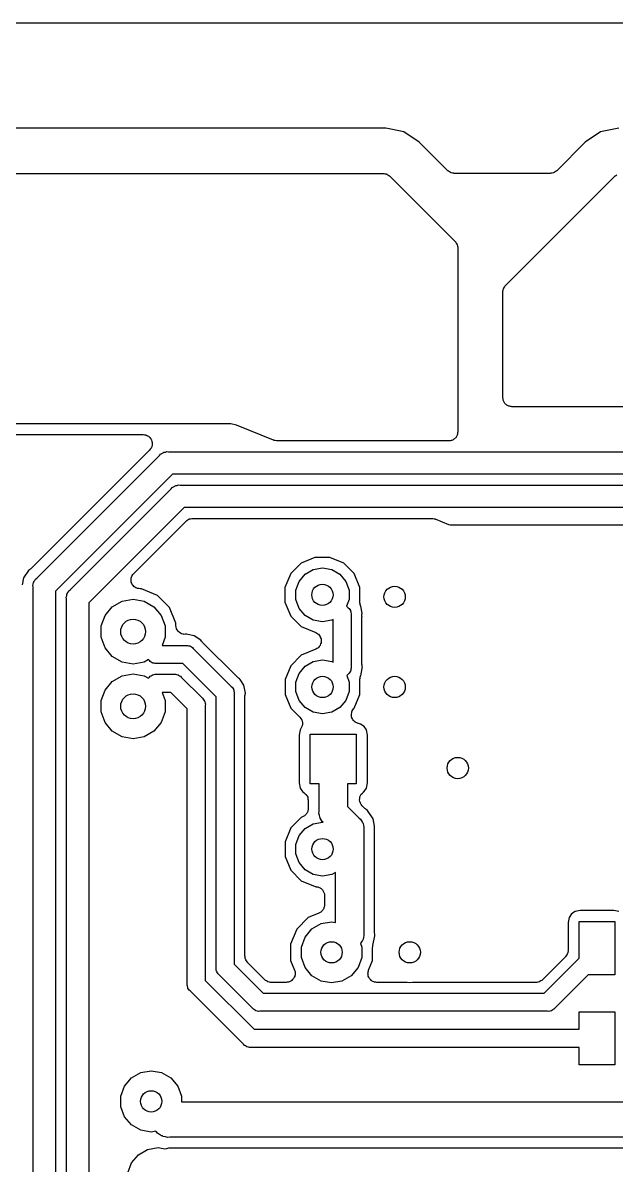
# Model space of a CAD drawing. Extents: x 50 to 248, y -151 to -36.
# Drawn here: x 109.42 to 126.13, y -67.84 to -35.63 of the extents above; entities that cross this region are included whole.
import ezdxf

# ---------------------------------------------------------------- set-up
doc = ezdxf.new("R2010")
doc.units = 0
doc.header["$MEASUREMENT"] = 0
doc.layers.add('BLACK', color=7, linetype='CONTINUOUS')

msp = doc.modelspace()

# ---------------------------------------------------------------- linework, layer by layer
at = {"layer": 'BLACK', "linetype": 'CONTINUOUS'}
for p, q in [((51.637, -35.635), (247.575, -35.635)), ((119.641, -38.608), (52.063, -38.608)), ((120.15, -38.7093), (119.641, -38.608)), ((126.199, -38.608), (125.69, -38.7093)), ((120.582, -38.9977), (120.15, -38.7093)), ((125.69, -38.7093), (125.258, -38.9977)), ((121.388, -39.8036), (120.582, -38.9977)), ((125.258, -38.9977), (124.452, -39.8036)), ((52.1432, -39.878), (119.561, -39.878)), ((119.561, -39.878), (119.572, -39.8799)), ((119.572, -39.8799), (119.583, -39.879)), ((119.583, -39.879), (119.615, -39.8876)), ((119.615, -39.8876), (119.648, -39.8933)), ((119.648, -39.8933), (119.657, -39.8989)), ((119.657, -39.8989), (119.668, -39.9018)), ((119.668, -39.9018), (119.695, -39.9208)), ((119.695, -39.9208), (119.724, -39.9374)), ((121.397, -39.81), (121.388, -39.8036)), ((121.404, -39.8186), (121.397, -39.81)), ((121.433, -39.8352), (121.404, -39.8186)), ((121.46, -39.8542), (121.433, -39.8352)), ((121.471, -39.8571), (121.46, -39.8542)), ((121.48, -39.8627), (121.471, -39.8571)), ((121.513, -39.8684), (121.48, -39.8627)), ((121.545, -39.877), (121.513, -39.8684)), ((121.556, -39.8761), (121.545, -39.877)), ((121.567, -39.878), (121.556, -39.8761)), ((124.273, -39.878), (121.567, -39.878)), ((124.284, -39.8761), (124.273, -39.878)), ((124.295, -39.877), (124.284, -39.8761)), ((124.327, -39.8684), (124.295, -39.877)), ((124.36, -39.8627), (124.327, -39.8684)), ((124.369, -39.8571), (124.36, -39.8627)), ((124.38, -39.8542), (124.369, -39.8571)), ((124.407, -39.8352), (124.38, -39.8542)), ((124.436, -39.8186), (124.407, -39.8352)), ((124.443, -39.81), (124.436, -39.8186)), ((124.452, -39.8036), (124.443, -39.81)), ((126.116, -39.9374), (126.145, -39.9208)), ((119.724, -39.9374), (119.731, -39.946)), ((119.731, -39.946), (119.74, -39.9524)), ((119.74, -39.9524), (121.592, -41.8036)), ((123.01, -43.0416), (126.1, -39.9524)), ((126.1, -39.9524), (126.109, -39.946)), ((126.109, -39.946), (126.116, -39.9374)), ((121.592, -41.8036), (121.598, -41.8128)), ((121.598, -41.8128), (121.607, -41.8199)), ((121.607, -41.8199), (121.623, -41.8487)), ((121.623, -41.8487), (121.642, -41.8759)), ((121.642, -41.8759), (121.645, -41.8867)), ((121.645, -41.8867), (121.651, -41.8963)), ((121.651, -41.8963), (121.656, -41.929)), ((121.656, -41.929), (121.665, -41.9611)), ((121.665, -41.9611), (121.664, -41.9722)), ((121.664, -41.9722), (121.666, -41.9832)), ((121.666, -41.9832), (121.666, -47.1678)), ((122.946, -43.167), (122.951, -43.1343)), ((122.951, -43.1343), (122.957, -43.1247)), ((122.957, -43.1247), (122.96, -43.1139)), ((122.96, -43.1139), (122.979, -43.0867)), ((122.979, -43.0867), (122.995, -43.0579)), ((122.995, -43.0579), (123.004, -43.0508)), ((123.004, -43.0508), (123.01, -43.0416)), ((122.936, -43.2212), (122.938, -43.2102)), ((122.936, -46.2026), (122.936, -43.2212)), ((122.937, -43.1991), (122.946, -43.167)), ((122.938, -43.2102), (122.937, -43.1991)), ((122.94, -46.2245), (122.936, -46.2026)), ((122.94, -46.2467), (122.94, -46.2245)), ((122.947, -46.2676), (122.94, -46.2467)), ((122.951, -46.2895), (122.947, -46.2676)), ((122.962, -46.3087), (122.951, -46.2895)), ((122.97, -46.3296), (122.962, -46.3087)), ((122.984, -46.3466), (122.97, -46.3296)), ((122.995, -46.3659), (122.984, -46.3466)), ((123.012, -46.3802), (122.995, -46.3659)), ((123.027, -46.3972), (123.012, -46.3802)), ((123.046, -46.4083), (123.027, -46.3972)), ((123.063, -46.4226), (123.046, -46.4083)), ((123.084, -46.4302), (123.063, -46.4226)), ((123.103, -46.4413), (123.084, -46.4302)), ((123.125, -46.4451), (123.103, -46.4413)), ((123.146, -46.4527), (123.125, -46.4451)), ((123.168, -46.4527), (123.146, -46.4527)), ((123.19, -46.4566), (123.168, -46.4527)), ((175.781, -46.4566), (123.19, -46.4566)), ((115.273, -46.9392), (97.1325, -46.9392)), ((115.438, -46.972), (115.273, -46.9392)), ((116.477, -47.4025), (115.438, -46.972)), ((96.926, -47.244), (112.807, -47.244)), ((112.807, -47.244), (112.839, -47.2498)), ((112.839, -47.2498), (112.872, -47.2527)), ((112.872, -47.2527), (112.883, -47.2574)), ((112.883, -47.2574), (112.894, -47.2593)), ((112.894, -47.2593), (112.922, -47.2759)), ((112.922, -47.2759), (112.952, -47.2899)), ((112.952, -47.2899), (112.96, -47.2978)), ((112.96, -47.2978), (112.97, -47.3034)), ((112.97, -47.3034), (112.991, -47.3288)), ((112.991, -47.3288), (113.015, -47.3523)), ((121.607, -47.3311), (121.59, -47.3454)), ((121.618, -47.3118), (121.607, -47.3311)), ((121.632, -47.2948), (121.618, -47.3118)), ((121.64, -47.2739), (121.632, -47.2948)), ((121.651, -47.2547), (121.64, -47.2739)), ((121.655, -47.2328), (121.651, -47.2547)), ((121.662, -47.2119), (121.655, -47.2328)), ((121.666, -47.1678), (121.662, -47.1897)), ((121.662, -47.1897), (121.662, -47.2119)), ((113.005, -47.6504), (112.986, -47.6776)), ((113.027, -47.625), (113.005, -47.6504)), ((113.015, -47.3523), (113.02, -47.3624)), ((113.02, -47.3624), (113.027, -47.371)), ((113.027, -47.371), (113.038, -47.4022)), ((113.031, -47.6145), (113.027, -47.625)), ((113.037, -47.6053), (113.031, -47.6145)), ((113.046, -47.5733), (113.037, -47.6053)), ((113.038, -47.4022), (113.052, -47.4323)), ((113.057, -47.5421), (113.046, -47.5733)), ((113.052, -47.4323), (113.053, -47.4434)), ((113.053, -47.4434), (113.057, -47.4539)), ((113.057, -47.4539), (113.057, -47.4871)), ((113.057, -47.4871), (113.06, -47.5201)), ((113.06, -47.5201), (113.057, -47.5309)), ((113.057, -47.5309), (113.057, -47.5421)), ((116.482, -47.4037), (116.477, -47.4025)), ((116.487, -47.4065), (116.482, -47.4037)), ((116.525, -47.4132), (116.487, -47.4065)), ((116.563, -47.4216), (116.525, -47.4132)), ((116.569, -47.4208), (116.563, -47.4216)), ((116.574, -47.4218), (116.569, -47.4208)), ((121.412, -47.4218), (116.574, -47.4218)), ((121.434, -47.4179), (121.412, -47.4218)), ((121.456, -47.4179), (121.434, -47.4179)), ((121.477, -47.4103), (121.456, -47.4179)), ((121.499, -47.4065), (121.477, -47.4103)), ((121.518, -47.3954), (121.499, -47.4065)), ((121.539, -47.3878), (121.518, -47.3954)), ((121.556, -47.3735), (121.539, -47.3878)), ((121.575, -47.3624), (121.556, -47.3735)), ((121.59, -47.3454), (121.575, -47.3624)), ((112.986, -47.6776), (109.641, -51.0228)), ((109.805, -51.2896), (113.266, -47.8294)), ((113.266, -47.8294), (113.293, -47.7971)), ((113.293, -47.7971), (113.329, -47.7761)), ((113.329, -47.7761), (113.364, -47.7519)), ((113.364, -47.7519), (113.377, -47.7482)), ((113.377, -47.7482), (113.39, -47.7411)), ((113.39, -47.7411), (113.431, -47.7338)), ((113.431, -47.7338), (113.472, -47.7229)), ((113.472, -47.7229), (113.514, -47.7266)), ((113.514, -47.7266), (175.949, -47.7266)), ((113.631, -48.3616), (110.338, -51.6554)), ((175.831, -48.3616), (113.631, -48.3616)), ((110.745, -51.6198), (113.596, -48.7692)), ((113.596, -48.7692), (113.623, -48.7369)), ((113.623, -48.7369), (113.659, -48.7159)), ((113.659, -48.7159), (113.694, -48.6917)), ((113.694, -48.6917), (113.708, -48.688)), ((113.708, -48.688), (113.72, -48.6809)), ((113.72, -48.6809), (113.761, -48.6736)), ((113.761, -48.6736), (113.802, -48.6627)), ((113.802, -48.6627), (113.844, -48.6664)), ((113.844, -48.6664), (175.56, -48.6664)), ((113.962, -49.3014), (111.277, -51.9856)), ((175.442, -49.3014), (113.962, -49.3014)), ((112.537, -51.1572), (114.013, -49.6806)), ((114.013, -49.6806), (114.023, -49.6742)), ((114.023, -49.6742), (114.03, -49.6656)), ((114.03, -49.6656), (114.059, -49.649)), ((114.059, -49.649), (114.086, -49.63)), ((114.086, -49.63), (114.097, -49.6271)), ((114.097, -49.6271), (114.106, -49.6215)), ((114.106, -49.6215), (114.139, -49.6158)), ((114.139, -49.6158), (114.171, -49.6072)), ((114.171, -49.6072), (114.182, -49.6081)), ((114.182, -49.6081), (114.193, -49.6062)), ((114.193, -49.6062), (120.95, -49.6062)), ((120.95, -49.6062), (120.956, -49.6072)), ((120.956, -49.6072), (120.961, -49.6064)), ((120.961, -49.6064), (120.999, -49.6148)), ((120.999, -49.6148), (121.037, -49.6215)), ((121.037, -49.6215), (121.042, -49.6243)), ((121.042, -49.6243), (121.047, -49.6255)), ((121.047, -49.6255), (121.407, -49.7744)), ((121.407, -49.7744), (121.455, -49.784)), ((121.455, -49.784), (140.389, -49.784)), ((117.257, -50.8655), (116.96, -51.1623)), ((117.644, -50.7049), (117.257, -50.8655)), ((118.064, -50.7049), (117.644, -50.7049)), ((118.452, -50.8655), (118.064, -50.7049)), ((118.748, -51.1623), (118.452, -50.8655)), ((109.571, -51.0752), (109.434, -51.2811)), ((109.603, -51.0544), (109.571, -51.0752)), ((109.621, -51.0372), (109.603, -51.0544)), ((109.641, -51.0228), (109.621, -51.0372)), ((112.497, -51.2098), (112.518, -51.1844)), ((112.518, -51.1844), (112.537, -51.1572)), ((116.96, -51.1623), (116.799, -51.5499)), ((117.194, -51.379), (117.365, -51.1764)), ((117.365, -51.1764), (117.594, -51.0441)), ((117.594, -51.0441), (117.854, -50.9982)), ((117.854, -50.9982), (118.115, -51.0441)), ((118.115, -51.0441), (118.344, -51.1764)), ((118.344, -51.1764), (118.514, -51.379)), ((118.909, -51.5499), (118.748, -51.1623)), ((109.434, -51.2811), (109.396, -51.4737)), ((109.699, -51.4958), (109.71, -51.4551)), ((109.703, -51.5377), (109.699, -51.4958)), ((109.71, -51.4551), (109.717, -51.4136)), ((109.717, -51.4136), (109.724, -51.4013)), ((109.724, -51.4013), (109.728, -51.3877)), ((109.728, -51.3877), (109.752, -51.3531)), ((109.752, -51.3531), (109.773, -51.3167)), ((109.773, -51.3167), (109.805, -51.2896)), ((112.463, -51.3147), (112.466, -51.3039)), ((112.466, -51.3477), (112.463, -51.3147)), ((112.466, -51.2927), (112.478, -51.2615)), ((112.466, -51.3039), (112.466, -51.2927)), ((112.466, -51.3809), (112.466, -51.3477)), ((112.47, -51.3914), (112.466, -51.3809)), ((112.471, -51.4025), (112.47, -51.3914)), ((112.485, -51.4326), (112.471, -51.4025)), ((112.478, -51.2615), (112.486, -51.2295)), ((112.497, -51.4638), (112.485, -51.4326)), ((112.486, -51.2295), (112.493, -51.2203)), ((112.493, -51.2203), (112.497, -51.2098)), ((112.504, -51.4724), (112.497, -51.4638)), ((112.508, -51.4825), (112.504, -51.4724)), ((112.532, -51.506), (112.508, -51.4825)), ((112.553, -51.5314), (112.532, -51.506)), ((117.104, -51.6275), (117.194, -51.379)), ((118.514, -51.379), (118.604, -51.6275)), ((109.703, -104.83), (109.703, -51.5377)), ((110.338, -51.6554), (110.338, -104.948)), ((110.639, -51.826), (110.65, -51.7853)), ((110.642, -51.8679), (110.639, -51.826)), ((110.65, -51.7853), (110.657, -51.7438)), ((110.657, -51.7438), (110.664, -51.7315)), ((110.664, -51.7315), (110.668, -51.7178)), ((110.668, -51.7178), (110.692, -51.6833)), ((110.692, -51.6833), (110.713, -51.6469)), ((110.713, -51.6469), (110.745, -51.6198)), ((112.563, -51.537), (112.553, -51.5314)), ((112.571, -51.5449), (112.563, -51.537)), ((112.601, -51.5589), (112.571, -51.5449)), ((112.63, -51.5755), (112.601, -51.5589)), ((112.641, -51.5774), (112.63, -51.5755)), ((112.651, -51.5821), (112.641, -51.5774)), ((112.684, -51.585), (112.651, -51.5821)), ((112.716, -51.5908), (112.684, -51.585)), ((112.762, -51.5908), (112.716, -51.5908)), ((113.204, -51.7742), (112.762, -51.5908)), ((113.543, -52.1131), (113.204, -51.7742)), ((116.799, -51.5499), (116.799, -51.9696)), ((117.104, -51.892), (117.104, -51.6275)), ((118.604, -51.6275), (118.604, -51.892)), ((118.909, -51.9805), (118.909, -51.5499)), ((110.642, -105.219), (110.642, -51.8679)), ((111.277, -51.9856), (111.277, -105.337)), ((111.731, -52.3387), (111.935, -52.0955)), ((111.935, -52.0955), (112.209, -51.9368)), ((112.209, -51.9368), (112.522, -51.8817)), ((112.522, -51.8817), (112.835, -51.9368)), ((112.835, -51.9368), (113.109, -52.0955)), ((113.109, -52.0955), (113.313, -52.3387)), ((113.727, -52.556), (113.543, -52.1131)), ((116.799, -51.9696), (116.96, -52.3572)), ((117.194, -52.1405), (117.104, -51.892)), ((117.365, -52.3431), (117.194, -52.1405)), ((118.604, -51.892), (118.535, -52.0815)), ((118.535, -52.0815), (118.58, -52.126)), ((118.58, -52.126), (118.605, -52.1477)), ((118.605, -52.1477), (118.622, -52.1768)), ((118.914, -52.0105), (118.909, -51.9805)), ((118.916, -52.0409), (118.914, -52.0105)), ((118.922, -52.0537), (118.916, -52.0409)), ((118.924, -52.0674), (118.922, -52.0537)), ((118.931, -52.079), (118.924, -52.0674)), ((118.971, -52.2791), (118.931, -52.079)), ((111.622, -52.6369), (111.731, -52.3387)), ((113.313, -52.3387), (113.422, -52.6369)), ((116.96, -52.3572), (117.257, -52.654)), ((117.594, -52.4754), (117.365, -52.3431)), ((117.854, -52.5213), (117.594, -52.4754)), ((118.115, -52.4754), (117.854, -52.5213)), ((118.154, -52.4527), (118.115, -52.4754)), ((118.154, -53.6619), (118.154, -52.4527)), ((118.622, -52.1768), (118.641, -52.2045)), ((118.641, -52.2045), (118.644, -52.2154)), ((118.644, -52.2154), (118.65, -52.2252)), ((118.65, -52.2252), (118.656, -52.2584)), ((118.656, -52.2584), (118.665, -52.291)), ((118.665, -52.291), (118.662, -52.3245)), ((118.662, -52.3245), (118.662, -52.3734)), ((118.662, -52.3734), (118.664, -52.3808)), ((118.664, -52.3808), (118.662, -52.4035)), ((118.662, -52.4035), (118.662, -53.7142)), ((118.964, -52.3053), (118.971, -52.2791)), ((118.967, -52.3389), (118.964, -52.3053)), ((118.966, -52.4072), (118.967, -52.4013)), ((118.967, -52.4162), (118.966, -52.4072)), ((118.967, -52.3582), (118.967, -52.3389)), ((118.969, -52.373), (118.967, -52.3582)), ((118.967, -52.3801), (118.969, -52.373)), ((118.967, -52.4013), (118.967, -52.3801)), ((118.967, -52.4679), (118.967, -52.4162)), ((118.967, -53.5986), (118.967, -52.4679)), ((118.967, -52.4679), (118.967, -52.4679)), ((111.622, -52.9543), (111.622, -52.6369)), ((113.422, -52.6369), (113.422, -52.9543)), ((113.727, -52.6221), (113.727, -52.556)), ((113.727, -52.6248), (113.727, -52.6221)), ((113.727, -52.6276), (113.727, -52.6248)), ((113.735, -52.6682), (113.727, -52.6276)), ((113.742, -52.709), (113.735, -52.6682)), ((113.744, -52.7114), (113.742, -52.709)), ((113.744, -52.7141), (113.744, -52.7114)), ((113.766, -52.7495), (113.744, -52.7141)), ((113.786, -52.7853), (113.766, -52.7495)), ((113.788, -52.7871), (113.786, -52.7853)), ((113.79, -52.7896), (113.788, -52.7871)), ((113.822, -52.8155), (113.79, -52.7896)), ((117.257, -52.654), (117.666, -52.8236)), ((111.731, -53.2525), (111.622, -52.9543)), ((113.422, -52.9543), (113.337, -53.1876)), ((113.854, -52.842), (113.822, -52.8155)), ((113.856, -52.843), (113.854, -52.842)), ((113.859, -52.8448), (113.856, -52.843)), ((113.898, -52.8581), (113.859, -52.8448)), ((113.937, -52.8722), (113.898, -52.8581)), ((113.939, -52.8722), (113.937, -52.8722)), ((113.942, -52.8731), (113.939, -52.8722)), ((113.984, -52.8722), (113.942, -52.8731)), ((114.025, -52.8722), (113.984, -52.8722)), ((114.026, -52.8717), (114.025, -52.8722)), ((114.058, -52.8779), (114.026, -52.8717)), ((114.245, -52.9152), (114.058, -52.8779)), ((114.43, -53.0387), (114.245, -52.9152)), ((114.447, -53.0646), (114.43, -53.0387)), ((114.464, -53.0826), (114.447, -53.0646)), ((114.479, -53.1031), (114.464, -53.0826)), ((115.451, -54.0756), (114.479, -53.1031)), ((117.666, -52.8236), (117.694, -52.8414)), ((117.694, -52.8414), (117.724, -52.8568)), ((117.724, -52.8568), (117.731, -52.865)), ((117.731, -52.865), (117.741, -52.871)), ((117.741, -52.871), (117.761, -52.8973)), ((117.761, -52.8973), (117.783, -52.9218)), ((117.783, -52.9218), (117.787, -52.9321)), ((117.787, -52.9321), (117.794, -52.941)), ((117.794, -52.941), (117.804, -52.9726)), ((117.804, -52.9726), (117.817, -53.0033)), ((117.817, -53.1133), (117.804, -53.1439)), ((117.817, -53.0033), (117.817, -53.0145)), ((117.817, -53.0145), (117.821, -53.0251)), ((117.821, -53.0914), (117.817, -53.1021)), ((117.817, -53.1021), (117.817, -53.1133)), ((117.821, -53.0251), (117.819, -53.0583)), ((117.819, -53.0583), (117.821, -53.0914)), ((111.935, -53.4957), (111.731, -53.2525)), ((113.337, -53.1876), (113.403, -53.1876)), ((113.403, -53.1876), (113.414, -53.1847)), ((113.414, -53.1847), (113.447, -53.1876)), ((113.447, -53.1876), (114.016, -53.1876)), ((114.016, -53.1876), (114.05, -53.1847)), ((114.05, -53.1847), (114.082, -53.1934)), ((114.082, -53.1934), (114.115, -53.1992)), ((114.115, -53.1992), (114.125, -53.2049)), ((114.125, -53.2049), (114.136, -53.2078)), ((114.136, -53.2078), (114.164, -53.2272)), ((114.164, -53.2272), (114.193, -53.244)), ((114.193, -53.244), (114.215, -53.2698)), ((114.215, -53.2698), (115.285, -54.3399)), ((117.666, -53.2929), (117.259, -53.4618)), ((117.694, -53.2751), (117.666, -53.2929)), ((117.724, -53.2598), (117.694, -53.2751)), ((117.731, -53.2516), (117.724, -53.2598)), ((117.741, -53.2455), (117.731, -53.2516)), ((117.761, -53.2192), (117.741, -53.2455)), ((117.783, -53.1948), (117.761, -53.2192)), ((117.787, -53.1844), (117.783, -53.1948)), ((117.794, -53.1756), (117.787, -53.1844)), ((117.804, -53.1439), (117.794, -53.1756)), ((112.209, -53.6544), (111.935, -53.4957)), ((112.522, -53.7095), (112.209, -53.6544)), ((112.835, -53.6544), (112.522, -53.7095)), ((112.953, -53.5859), (112.835, -53.6544)), ((112.981, -53.6134), (112.953, -53.5859)), ((113.002, -53.6392), (112.981, -53.6134)), ((113.031, -53.656), (113.002, -53.6392)), ((113.059, -53.6754), (113.031, -53.656)), ((113.07, -53.6783), (113.059, -53.6754)), ((113.08, -53.684), (113.07, -53.6783)), ((113.113, -53.6898), (113.08, -53.684)), ((113.146, -53.6985), (113.113, -53.6898)), ((113.179, -53.6956), (113.146, -53.6985)), ((113.425, -53.6956), (113.179, -53.6956)), ((113.459, -53.6985), (113.425, -53.6956)), ((113.47, -53.6956), (113.459, -53.6985)), ((113.922, -53.6956), (113.47, -53.6956)), ((114.859, -54.6325), (113.922, -53.6956)), ((116.962, -53.7585), (116.801, -54.1462)), ((117.259, -53.4618), (116.962, -53.7585)), ((117.196, -53.9752), (117.366, -53.7726)), ((117.366, -53.7726), (117.596, -53.6404)), ((117.596, -53.6404), (117.856, -53.5944)), ((117.856, -53.5944), (118.116, -53.6404)), ((118.116, -53.6404), (118.154, -53.6619)), ((118.662, -53.7142), (118.664, -53.7369)), ((118.664, -53.7369), (118.662, -53.7443)), ((118.662, -53.7443), (118.662, -53.7932)), ((118.964, -53.711), (118.967, -53.6775)), ((118.972, -53.7436), (118.964, -53.711)), ((118.965, -53.6212), (118.967, -53.5986)), ((118.967, -53.6285), (118.965, -53.6212)), ((118.967, -53.6498), (118.967, -53.6285)), ((118.967, -53.6775), (118.967, -53.6498)), ((118.967, -53.6498), (118.967, -53.6498)), ((118.977, -53.77), (118.972, -53.7436)), ((118.976, -53.7976), (118.977, -53.77)), ((111.935, -54.2003), (112.209, -54.0416)), ((112.209, -54.0416), (112.522, -53.9865)), ((112.522, -53.9865), (112.835, -54.0416)), ((112.835, -54.0416), (112.953, -54.1101)), ((112.953, -54.1101), (112.981, -54.0826)), ((112.981, -54.0826), (113.002, -54.0568)), ((113.002, -54.0568), (113.031, -54.04)), ((113.031, -54.04), (113.059, -54.0206)), ((113.059, -54.0206), (113.07, -54.0177)), ((113.07, -54.0177), (113.08, -54.012)), ((113.08, -54.012), (113.113, -54.0062)), ((113.113, -54.0062), (113.146, -53.9975)), ((113.146, -53.9975), (113.179, -54.0004)), ((113.179, -54.0004), (113.679, -54.0004)), ((113.679, -54.0004), (113.713, -53.9975)), ((113.713, -53.9975), (113.745, -54.0062)), ((113.745, -54.0062), (113.779, -54.012)), ((113.779, -54.012), (113.788, -54.0177)), ((113.788, -54.0177), (113.799, -54.0206)), ((113.799, -54.0206), (113.827, -54.04)), ((113.827, -54.04), (113.856, -54.0568)), ((113.856, -54.0568), (113.878, -54.0826)), ((113.878, -54.0826), (114.472, -54.6766)), ((115.472, -54.0899), (115.451, -54.0756)), ((115.49, -54.1072), (115.472, -54.0899)), ((117.106, -54.2238), (117.196, -53.9752)), ((118.58, -53.9917), (118.537, -54.0342)), ((118.537, -54.0342), (118.606, -54.2238)), ((118.605, -53.97), (118.58, -53.9917)), ((118.622, -53.9409), (118.605, -53.97)), ((118.641, -53.9133), (118.622, -53.9409)), ((118.644, -53.9023), (118.641, -53.9133)), ((118.65, -53.8925), (118.644, -53.9023)), ((118.656, -53.8593), (118.65, -53.8925)), ((118.665, -53.8267), (118.656, -53.8593)), ((118.662, -53.7932), (118.665, -53.8267)), ((118.916, -54.1042), (118.918, -54.0739)), ((118.918, -54.0739), (118.924, -54.0611)), ((118.924, -54.0611), (118.926, -54.0474)), ((118.926, -54.0474), (118.931, -54.0394)), ((118.931, -54.0394), (118.971, -53.8348)), ((118.971, -53.8348), (118.978, -53.8021)), ((118.971, -53.8348), (118.971, -53.8348)), ((118.978, -53.8021), (118.976, -53.7976)), ((111.731, -54.4435), (111.935, -54.2003)), ((115.285, -54.3399), (115.31, -54.3615)), ((115.31, -54.3615), (115.327, -54.3907)), ((115.327, -54.3907), (115.347, -54.4183)), ((115.347, -54.4183), (115.349, -54.4293)), ((115.516, -54.1245), (115.49, -54.1072)), ((115.533, -54.1503), (115.516, -54.1245)), ((115.639, -54.3093), (115.533, -54.1503)), ((115.533, -54.1503), (115.533, -54.1503)), ((115.683, -54.5273), (115.639, -54.3093)), ((116.801, -54.1462), (116.801, -54.5658)), ((117.106, -54.4882), (117.106, -54.2238)), ((118.606, -54.2238), (118.606, -54.4882)), ((118.911, -54.1342), (118.916, -54.1042)), ((118.911, -54.5658), (118.911, -54.1342)), ((111.622, -54.7417), (111.731, -54.4435)), ((111.622, -55.0591), (111.622, -54.7417)), ((113.585, -54.5084), (113.337, -54.5084)), ((113.337, -54.5084), (113.422, -54.7417)), ((113.422, -54.7417), (113.422, -55.0591)), ((114.046, -54.9692), (113.585, -54.5084)), ((114.472, -54.6766), (114.498, -54.6982)), ((114.498, -54.6982), (114.514, -54.7274)), ((114.514, -54.7274), (114.534, -54.755)), ((114.859, -62.2697), (114.859, -54.6325)), ((115.349, -54.4293), (115.355, -54.4391)), ((115.355, -54.4391), (115.361, -54.4723)), ((115.361, -54.4723), (115.37, -54.5049)), ((115.37, -54.5049), (115.367, -54.5384)), ((115.367, -54.5384), (115.367, -62.1756)), ((115.672, -54.6074), (115.676, -54.5828)), ((115.672, -61.9441), (115.672, -54.6074)), ((115.676, -54.5578), (115.683, -54.5273)), ((115.676, -54.5828), (115.676, -54.5578)), ((116.801, -54.5658), (116.962, -54.9535)), ((117.196, -54.7368), (117.106, -54.4882)), ((117.366, -54.9394), (117.196, -54.7368)), ((118.516, -54.7368), (118.346, -54.9394)), ((118.606, -54.4882), (118.516, -54.7368)), ((118.75, -54.9535), (118.911, -54.5658)), ((111.731, -55.3573), (111.622, -55.0591)), ((113.422, -55.0591), (113.313, -55.3573)), ((114.046, -62.7269), (114.046, -54.9692)), ((114.534, -54.755), (114.537, -54.766)), ((114.537, -54.766), (114.542, -54.7758)), ((114.542, -54.7758), (114.548, -54.809)), ((114.548, -54.809), (114.557, -54.8415)), ((114.557, -54.8415), (114.554, -54.8751)), ((114.554, -54.8751), (114.554, -62.6328)), ((116.962, -54.9535), (117.218, -55.2098)), ((117.596, -55.0716), (117.366, -54.9394)), ((118.346, -54.9394), (118.116, -55.0716)), ((118.678, -55.0844), (118.685, -55.0492)), ((118.685, -55.0492), (118.689, -55.042)), ((118.689, -55.042), (118.691, -55.0339)), ((118.691, -55.0339), (118.712, -55.0045)), ((118.712, -55.0045), (118.731, -54.9738)), ((118.731, -54.9738), (118.737, -54.9685)), ((118.737, -54.9685), (118.742, -54.9617)), ((118.742, -54.9617), (118.75, -54.9535)), ((111.935, -55.6005), (111.731, -55.3573)), ((113.313, -55.3573), (113.109, -55.6005)), ((117.218, -55.2098), (117.242, -55.2437)), ((117.242, -55.2437), (117.266, -55.277)), ((117.266, -55.277), (117.267, -55.2797)), ((117.267, -55.2797), (117.269, -55.282)), ((117.269, -55.282), (117.279, -55.3221)), ((117.279, -55.3221), (117.291, -55.3617)), ((117.291, -55.3673), (117.288, -55.4085)), ((117.291, -55.3617), (117.291, -55.3645)), ((117.291, -55.3645), (117.291, -55.3673)), ((117.856, -55.1176), (117.596, -55.0716)), ((118.116, -55.0716), (117.856, -55.1176)), ((118.668, -55.1357), (118.669, -55.1275)), ((118.673, -55.1712), (118.668, -55.1357)), ((118.669, -55.1191), (118.678, -55.0844)), ((118.669, -55.1275), (118.669, -55.1191)), ((118.676, -55.207), (118.673, -55.1712)), ((118.68, -55.2146), (118.676, -55.207)), ((118.681, -55.2229), (118.68, -55.2146)), ((118.698, -55.2544), (118.681, -55.2229)), ((118.714, -55.2869), (118.698, -55.2544)), ((118.72, -55.2929), (118.714, -55.2869)), ((118.724, -55.3002), (118.72, -55.2929)), ((118.751, -55.3239), (118.724, -55.3002)), ((118.776, -55.3493), (118.751, -55.3239)), ((118.784, -55.3529), (118.776, -55.3493)), ((118.79, -55.3584), (118.784, -55.3529)), ((118.823, -55.3714), (118.79, -55.3584)), ((118.856, -55.3866), (118.823, -55.3714)), ((118.864, -55.3873), (118.856, -55.3866)), ((118.872, -55.3904), (118.864, -55.3873)), ((112.209, -55.7592), (111.935, -55.6005)), ((113.109, -55.6005), (112.835, -55.7592)), ((117.224, -55.5691), (117.195, -55.713)), ((117.25, -55.5305), (117.224, -55.5691)), ((117.266, -55.4926), (117.25, -55.5305)), ((117.284, -55.4551), (117.266, -55.4926)), ((117.285, -55.4498), (117.284, -55.4523)), ((117.284, -55.4523), (117.284, -55.4551)), ((117.288, -55.4085), (117.285, -55.4498)), ((117.511, -57.088), (117.511, -55.688)), ((117.511, -55.688), (118.806, -55.688)), ((118.806, -55.688), (118.806, -57.088)), ((118.925, -55.4009), (118.872, -55.3904)), ((119.026, -55.4683), (118.925, -55.4009)), ((119.093, -55.5691), (119.026, -55.4683)), ((119.122, -55.713), (119.093, -55.5691)), ((112.522, -55.8143), (112.209, -55.7592)), ((112.835, -55.7592), (112.522, -55.8143)), ((117.195, -55.713), (117.195, -57.063)), ((119.122, -57.063), (119.122, -55.713)), ((117.195, -57.063), (117.224, -57.2069)), ((117.224, -57.2069), (117.291, -57.3077)), ((117.291, -57.3077), (117.341, -57.3409)), ((117.758, -57.088), (117.511, -57.088)), ((117.759, -57.8705), (117.758, -57.088)), ((118.806, -57.088), (118.558, -57.088)), ((118.558, -57.088), (118.558, -57.7223)), ((118.979, -57.3487), (119.008, -57.3195)), ((119.008, -57.3195), (119.011, -57.3183)), ((119.011, -57.3183), (119.013, -57.3163)), ((119.013, -57.3163), (119.026, -57.3077)), ((119.026, -57.3077), (119.093, -57.2069)), ((119.093, -57.2069), (119.122, -57.063)), ((117.341, -57.3409), (117.367, -57.3657)), ((117.367, -57.3657), (117.394, -57.3888)), ((117.394, -57.3888), (117.398, -57.3961)), ((117.398, -57.3961), (117.405, -57.4019)), ((117.405, -57.4019), (117.42, -57.4341)), ((117.42, -57.4341), (117.438, -57.4652)), ((117.438, -57.4652), (117.44, -57.4735)), ((117.44, -57.4735), (117.444, -57.481)), ((117.444, -57.481), (117.447, -57.5167)), ((117.447, -57.5167), (117.454, -57.5521)), ((117.454, -57.5521), (117.454, -57.7832)), ((118.901, -57.5442), (118.905, -57.503)), ((118.901, -57.5469), (118.901, -57.5442)), ((118.901, -57.5497), (118.901, -57.5469)), ((118.912, -57.5896), (118.901, -57.5497)), ((118.905, -57.503), (118.909, -57.4618)), ((118.909, -57.4618), (118.91, -57.4593)), ((118.91, -57.4565), (118.928, -57.4194)), ((118.91, -57.4593), (118.91, -57.4565)), ((118.922, -57.6298), (118.912, -57.5896)), ((118.923, -57.6322), (118.922, -57.6298)), ((118.924, -57.6349), (118.923, -57.6322)), ((118.948, -57.6688), (118.924, -57.6349)), ((118.928, -57.4194), (118.946, -57.3819)), ((118.946, -57.3819), (118.948, -57.3799)), ((118.948, -57.3799), (118.949, -57.3773)), ((118.949, -57.3773), (118.979, -57.3487)), ((117.381, -57.9572), (117.371, -57.9705)), ((117.394, -57.9465), (117.381, -57.9572)), ((117.408, -57.9225), (117.394, -57.9465)), ((117.425, -57.9005), (117.408, -57.9225)), ((117.43, -57.8846), (117.425, -57.9005)), ((117.438, -57.8701), (117.43, -57.8846)), ((117.443, -57.8428), (117.438, -57.8701)), ((117.452, -57.8164), (117.443, -57.8428)), ((117.454, -57.7832), (117.451, -57.7997)), ((117.451, -57.7997), (117.452, -57.8164)), ((117.754, -57.9234), (117.759, -57.8705)), ((117.768, -57.9747), (117.754, -57.9234)), ((118.558, -57.7223), (118.888, -58.0523)), ((118.971, -57.7032), (118.948, -57.6688)), ((118.973, -57.7048), (118.971, -57.7032)), ((118.974, -57.7071), (118.973, -57.7048)), ((119.05, -57.7824), (118.974, -57.7071)), ((119.07, -57.7967), (119.05, -57.7824)), ((119.088, -57.8139), (119.07, -57.7967)), ((119.126, -57.8394), (119.088, -57.8139)), ((119.282, -58.0725), (119.126, -57.8394)), ((117.259, -58.0338), (116.962, -58.3305)), ((117.297, -58.0179), (117.259, -58.0338)), ((117.311, -58.0089), (117.297, -58.0179)), ((117.327, -58.0032), (117.311, -58.0089)), ((117.348, -57.9854), (117.327, -58.0032)), ((117.371, -57.9705), (117.348, -57.9854)), ((117.366, -58.3446), (117.596, -58.2124)), ((117.596, -58.2124), (117.856, -58.1664)), ((117.777, -58.0269), (117.768, -57.9747)), ((117.786, -58.0424), (117.777, -58.0269)), ((117.79, -58.0597), (117.786, -58.0424)), ((117.821, -58.1031), (117.79, -58.0597)), ((117.847, -58.1491), (117.821, -58.1031)), ((117.871, -58.1691), (117.847, -58.1491)), ((117.856, -58.1664), (117.871, -58.1691)), ((118.888, -58.0523), (118.929, -58.0864)), ((118.929, -58.0864), (118.956, -58.1324)), ((118.956, -58.1324), (118.986, -58.1758)), ((118.986, -58.1758), (118.991, -58.1931)), ((118.991, -58.1931), (119, -58.2086)), ((119, -58.2086), (119.009, -58.2608)), ((119.009, -58.2608), (119.023, -58.3121)), ((119.323, -58.2781), (119.282, -58.0725)), ((119.323, -58.4419), (119.323, -58.2781)), ((116.962, -58.3305), (116.801, -58.7182)), ((117.106, -58.7958), (117.196, -58.5472)), ((117.196, -58.5472), (117.366, -58.3446)), ((119.023, -58.3121), (119.018, -58.365)), ((119.018, -58.365), (119.018, -61.3118)), ((119.323, -61.2286), (119.323, -58.4419)), ((119.323, -58.4419), (119.323, -58.4419)), ((116.801, -58.7182), (116.801, -59.1378)), ((117.106, -59.0602), (117.106, -58.7958)), ((116.801, -59.1378), (116.962, -59.5255)), ((117.196, -59.3088), (117.106, -59.0602)), ((116.962, -59.5255), (117.259, -59.8222)), ((117.366, -59.5114), (117.196, -59.3088)), ((117.596, -59.6436), (117.366, -59.5114)), ((117.259, -59.8222), (117.646, -59.9828)), ((117.856, -59.6896), (117.596, -59.6436)), ((118.116, -59.6436), (117.856, -59.6896)), ((118.218, -59.585), (118.116, -59.6436)), ((118.218, -59.655), (118.218, -59.585)), ((118.218, -60.9931), (118.218, -59.655)), ((118.218, -59.655), (118.218, -59.655)), ((117.646, -59.9828), (117.659, -59.9828)), ((117.659, -59.9828), (117.681, -59.9867)), ((117.681, -59.9867), (117.703, -59.9867)), ((117.703, -59.9867), (117.724, -59.9943)), ((117.724, -59.9943), (117.746, -59.9981)), ((117.746, -59.9981), (117.765, -60.0092)), ((117.765, -60.0092), (117.786, -60.0168)), ((117.786, -60.0168), (117.803, -60.0311)), ((117.803, -60.0311), (117.822, -60.0422)), ((117.822, -60.0422), (117.837, -60.0592)), ((117.837, -60.0592), (117.854, -60.0735)), ((117.854, -60.0735), (117.865, -60.0928)), ((117.865, -60.0928), (117.879, -60.1098)), ((117.879, -60.1098), (117.887, -60.1307)), ((117.887, -60.1307), (117.898, -60.1499)), ((117.898, -60.1499), (117.902, -60.1718)), ((117.902, -60.1718), (117.909, -60.1927)), ((117.909, -60.1927), (117.909, -60.2149)), ((117.909, -60.2149), (117.913, -60.2368)), ((117.911, -60.5322), (117.903, -60.5586)), ((117.913, -60.4991), (117.91, -60.5155)), ((117.91, -60.5155), (117.911, -60.5322)), ((117.913, -60.2368), (117.913, -60.4991)), ((117.456, -60.8582), (117.131, -61.1831)), ((117.756, -60.7337), (117.456, -60.8582)), ((117.77, -60.7247), (117.756, -60.7337)), ((117.786, -60.719), (117.77, -60.7247)), ((117.807, -60.7012), (117.786, -60.719)), ((117.831, -60.6863), (117.807, -60.7012)), ((117.841, -60.6731), (117.831, -60.6863)), ((117.854, -60.6623), (117.841, -60.6731)), ((117.868, -60.6383), (117.854, -60.6623)), ((117.884, -60.6163), (117.868, -60.6383)), ((117.89, -60.6004), (117.884, -60.6163)), ((117.898, -60.5859), (117.89, -60.6004)), ((117.903, -60.5586), (117.898, -60.5859)), ((124.801, -60.8531), (124.772, -60.997)), ((124.868, -60.7523), (124.801, -60.8531)), ((124.969, -60.6849), (124.868, -60.7523)), ((125.113, -60.6563), (124.969, -60.6849)), ((126.063, -60.6563), (125.113, -60.6563)), ((126.207, -60.6849), (126.063, -60.6563)), ((117.131, -61.1831), (116.955, -61.6075)), ((117.363, -61.4056), (117.555, -61.176)), ((117.555, -61.176), (117.815, -61.0261)), ((117.815, -61.0261), (118.11, -60.9741)), ((118.11, -60.9741), (118.218, -60.9931)), ((124.772, -60.997), (124.772, -61.7843)), ((125.088, -62.0048), (125.088, -60.972)), ((125.088, -60.972), (126.088, -60.972)), ((126.088, -60.972), (126.088, -62.472)), ((117.26, -61.6873), (117.363, -61.4056)), ((118.986, -61.5009), (118.956, -61.5443)), ((118.991, -61.4836), (118.986, -61.5009)), ((119, -61.4681), (118.991, -61.4836)), ((119.009, -61.4158), (119, -61.4681)), ((119.023, -61.3646), (119.009, -61.4158)), ((119.018, -61.3118), (119.023, -61.3646)), ((119.275, -61.6406), (119.328, -61.3741)), ((119.318, -61.2814), (119.323, -61.2286)), ((119.332, -61.3326), (119.318, -61.2814)), ((119.328, -61.3741), (119.334, -61.3433)), ((119.328, -61.3741), (119.328, -61.3741)), ((119.334, -61.3433), (119.332, -61.3326)), ((116.955, -61.6075), (116.955, -62.0669)), ((117.26, -61.9871), (117.26, -61.6873)), ((118.929, -61.5903), (118.926, -61.5931)), ((118.926, -61.5931), (118.96, -61.6873)), ((118.956, -61.5443), (118.929, -61.5903)), ((118.96, -61.6873), (118.96, -61.9871)), ((119.265, -61.7069), (119.27, -61.6769)), ((119.265, -62.0669), (119.265, -61.7069)), ((119.27, -61.6769), (119.272, -61.6465)), ((119.272, -61.6465), (119.275, -61.6406)), ((124.771, -61.8064), (124.763, -61.8385)), ((124.772, -61.7843), (124.77, -61.7953)), ((124.77, -61.7953), (124.771, -61.8064)), ((115.674, -61.9551), (115.672, -61.9441)), ((115.673, -61.9663), (115.674, -61.9551)), ((115.681, -61.9983), (115.673, -61.9663)), ((115.687, -62.031), (115.681, -61.9983)), ((115.692, -62.0407), (115.687, -62.031)), ((115.695, -62.0515), (115.692, -62.0407)), ((115.714, -62.0786), (115.695, -62.0515)), ((115.731, -62.1074), (115.714, -62.0786)), ((115.74, -62.1146), (115.731, -62.1074)), ((115.746, -62.1237), (115.74, -62.1146)), ((116.235, -62.6128), (115.746, -62.1237)), ((116.955, -62.0669), (117.067, -62.336)), ((117.363, -62.2688), (117.26, -61.9871)), ((118.96, -61.9871), (118.857, -62.2688)), ((119.153, -62.336), (119.265, -62.0669)), ((124.698, -61.9639), (124.049, -62.6128)), ((124.101, -62.992), (125.088, -62.0048)), ((124.704, -61.9547), (124.698, -61.9639)), ((124.713, -61.9475), (124.704, -61.9547)), ((124.729, -61.9188), (124.713, -61.9475)), ((124.748, -61.8916), (124.729, -61.9188)), ((124.751, -61.8808), (124.748, -61.8916)), ((124.757, -61.8711), (124.751, -61.8808)), ((124.763, -61.8385), (124.757, -61.8711)), ((114.856, -62.3033), (114.859, -62.2697)), ((114.865, -62.3358), (114.856, -62.3033)), ((114.87, -62.369), (114.865, -62.3358)), ((114.876, -62.3788), (114.87, -62.369)), ((114.879, -62.3898), (114.876, -62.3788)), ((114.898, -62.4174), (114.879, -62.3898)), ((114.915, -62.4466), (114.898, -62.4174)), ((114.941, -62.4682), (114.915, -62.4466)), ((115.891, -63.4178), (114.941, -62.4682)), ((115.367, -62.1756), (116.183, -62.992)), ((117.067, -62.336), (117.073, -62.3631)), ((117.073, -62.3631), (117.082, -62.3891)), ((117.082, -62.3891), (117.082, -62.4058)), ((117.082, -62.4058), (117.086, -62.4221)), ((117.086, -62.4221), (117.082, -62.4496)), ((117.082, -62.4496), (117.082, -62.4773)), ((117.555, -62.4984), (117.363, -62.2688)), ((118.857, -62.2688), (118.665, -62.4984)), ((119.134, -62.4221), (119.138, -62.4058)), ((119.138, -62.4496), (119.134, -62.4221)), ((119.138, -62.3891), (119.147, -62.3631)), ((119.138, -62.4058), (119.138, -62.3891)), ((119.138, -62.4773), (119.138, -62.4496)), ((119.147, -62.3631), (119.153, -62.336)), ((114.043, -62.7605), (114.046, -62.7269)), ((114.052, -62.793), (114.043, -62.7605)), ((114.058, -62.8262), (114.052, -62.793)), ((114.554, -62.6328), (115.929, -64.008)), ((116.244, -62.6192), (116.235, -62.6128)), ((116.251, -62.6278), (116.244, -62.6192)), ((116.28, -62.6444), (116.251, -62.6278)), ((116.307, -62.6634), (116.28, -62.6444)), ((116.318, -62.6663), (116.307, -62.6634)), ((116.328, -62.6719), (116.318, -62.6663)), ((116.36, -62.6776), (116.328, -62.6719)), ((116.393, -62.6862), (116.36, -62.6776)), ((116.404, -62.6853), (116.393, -62.6862)), ((116.415, -62.6872), (116.404, -62.6853)), ((116.832, -62.6872), (116.415, -62.6872)), ((116.859, -62.6824), (116.832, -62.6872)), ((116.887, -62.6812), (116.859, -62.6824)), ((116.902, -62.6748), (116.887, -62.6812)), ((116.919, -62.6719), (116.902, -62.6748)), ((116.943, -62.658), (116.919, -62.6719)), ((116.968, -62.6474), (116.943, -62.658)), ((116.981, -62.6361), (116.968, -62.6474)), ((116.995, -62.6278), (116.981, -62.6361)), ((117.013, -62.6065), (116.995, -62.6278)), ((117.034, -62.5878), (117.013, -62.6065)), ((117.041, -62.573), (117.034, -62.5878)), ((117.052, -62.5602), (117.041, -62.573)), ((117.061, -62.5342), (117.052, -62.5602)), ((117.074, -62.5096), (117.061, -62.5342)), ((117.076, -62.493), (117.074, -62.5096)), ((117.082, -62.4773), (117.076, -62.493)), ((117.815, -62.6483), (117.555, -62.4984)), ((118.11, -62.7003), (117.815, -62.6483)), ((118.405, -62.6483), (118.11, -62.7003)), ((118.665, -62.4984), (118.405, -62.6483)), ((119.144, -62.493), (119.138, -62.4773)), ((119.146, -62.5096), (119.144, -62.493)), ((119.159, -62.5342), (119.146, -62.5096)), ((119.168, -62.5602), (119.159, -62.5342)), ((119.179, -62.573), (119.168, -62.5602)), ((119.186, -62.5878), (119.179, -62.573)), ((119.207, -62.6065), (119.186, -62.5878)), ((119.225, -62.6278), (119.207, -62.6065)), ((119.239, -62.6361), (119.225, -62.6278)), ((119.252, -62.6474), (119.239, -62.6361)), ((119.277, -62.658), (119.252, -62.6474)), ((119.301, -62.6719), (119.277, -62.658)), ((119.318, -62.6748), (119.301, -62.6719)), ((119.333, -62.6812), (119.318, -62.6748)), ((119.361, -62.6824), (119.333, -62.6812)), ((119.388, -62.6872), (119.361, -62.6824)), ((120.24, -62.6872), (119.388, -62.6872)), ((120.314, -62.7003), (120.24, -62.6872)), ((120.388, -62.6872), (120.314, -62.7003)), ((123.869, -62.6872), (120.388, -62.6872)), ((123.88, -62.6853), (123.869, -62.6872)), ((123.891, -62.6862), (123.88, -62.6853)), ((123.924, -62.6776), (123.891, -62.6862)), ((123.956, -62.6719), (123.924, -62.6776)), ((123.966, -62.6663), (123.956, -62.6719)), ((123.977, -62.6634), (123.966, -62.6663)), ((124.004, -62.6444), (123.977, -62.6634)), ((124.033, -62.6278), (124.004, -62.6444)), ((124.04, -62.6192), (124.033, -62.6278)), ((124.049, -62.6128), (124.04, -62.6192)), ((125.339, -62.472), (124.393, -63.4178)), ((126.088, -62.472), (125.339, -62.472)), ((114.063, -62.836), (114.058, -62.8262)), ((114.066, -62.847), (114.063, -62.836)), ((114.086, -62.8746), (114.066, -62.847)), ((114.102, -62.9038), (114.086, -62.8746)), ((114.128, -62.9254), (114.102, -62.9038)), ((115.637, -64.4338), (114.128, -62.9254)), ((116.183, -62.992), (124.101, -62.992)), ((115.912, -63.4436), (115.891, -63.4178)), ((124.393, -63.4178), (124.372, -63.4436)), ((115.941, -63.4604), (115.912, -63.4436)), ((115.969, -63.4798), (115.941, -63.4604)), ((115.98, -63.4827), (115.969, -63.4798)), ((115.99, -63.4884), (115.98, -63.4827)), ((116.023, -63.4942), (115.99, -63.4884)), ((116.056, -63.5029), (116.023, -63.4942)), ((116.089, -63.5), (116.056, -63.5029)), ((124.195, -63.5), (116.089, -63.5)), ((124.228, -63.5029), (124.195, -63.5)), ((124.261, -63.4942), (124.228, -63.5029)), ((124.294, -63.4884), (124.261, -63.4942)), ((124.304, -63.4827), (124.294, -63.4884)), ((124.315, -63.4798), (124.304, -63.4827)), ((124.343, -63.4604), (124.315, -63.4798)), ((124.372, -63.4436), (124.343, -63.4604)), ((125.088, -64.008), (125.088, -63.512)), ((125.088, -63.512), (126.088, -63.512)), ((126.088, -63.512), (126.088, -65.012)), ((115.929, -64.008), (125.088, -64.008)), ((115.658, -64.4596), (115.637, -64.4338)), ((115.687, -64.4764), (115.658, -64.4596)), ((115.715, -64.4958), (115.687, -64.4764)), ((115.726, -64.4987), (115.715, -64.4958)), ((115.736, -64.5044), (115.726, -64.4987)), ((115.769, -64.5102), (115.736, -64.5044)), ((115.802, -64.5189), (115.769, -64.5102)), ((115.835, -64.516), (115.802, -64.5189)), ((125.088, -64.516), (115.835, -64.516)), ((125.088, -65.012), (125.088, -64.516)), ((126.088, -65.012), (125.088, -65.012)), ((112.475, -65.3788), (112.735, -65.2289)), ((112.735, -65.2289), (113.03, -65.1769)), ((113.03, -65.1769), (113.325, -65.2289)), ((113.325, -65.2289), (113.585, -65.3788)), ((112.18, -65.8901), (112.283, -65.6084)), ((112.283, -65.6084), (112.475, -65.3788)), ((113.585, -65.3788), (113.777, -65.6084)), ((113.777, -65.6084), (113.88, -65.8901)), ((112.18, -66.1899), (112.18, -65.8901)), ((113.88, -65.8901), (113.88, -66.048)), ((112.283, -66.4716), (112.18, -66.1899)), ((113.88, -66.048), (137.207, -66.048)), ((112.475, -66.7012), (112.283, -66.4716)), ((112.735, -66.8511), (112.475, -66.7012)), ((113.03, -66.9031), (112.735, -66.8511)), ((113.163, -66.8797), (113.03, -66.9031)), ((113.169, -66.8861), (113.163, -66.8797)), ((113.212, -66.9369), (113.169, -66.8861)), ((113.269, -66.9701), (113.212, -66.9369)), ((113.323, -67.0081), (113.269, -66.9701)), ((113.345, -67.0139), (113.323, -67.0081)), ((113.364, -67.0251), (113.345, -67.0139)), ((113.43, -67.0366), (113.364, -67.0251)), ((113.494, -67.0538), (113.43, -67.0366)), ((113.56, -67.048), (113.494, -67.0538)), ((137.392, -67.048), (113.56, -67.048)), ((112.479, -67.7712), (112.672, -67.5416)), ((112.672, -67.5416), (112.931, -67.3917)), ((112.931, -67.3917), (113.227, -67.3397)), ((113.227, -67.3397), (113.417, -67.3732)), ((113.417, -67.3732), (113.468, -67.3642)), ((113.468, -67.3642), (113.532, -67.347)), ((113.532, -67.347), (113.598, -67.3528)), ((113.598, -67.3528), (137.747, -67.3528)), ((112.377, -68.0529), (112.479, -67.7712))]:
    msp.add_line(p, q, dxfattribs=at)
at = {"layer": 'BLACK'}
for centre, radius in [((117.854, -51.7597), 0.3), ((119.888, -51.816), 0.3), ((112.522, -52.7956), 0.35), ((117.856, -54.356), 0.3), ((119.888, -54.356), 0.3), ((112.522, -54.9004), 0.35), ((121.666, -56.642), 0.3), ((117.856, -58.928), 0.3), ((118.11, -61.8372), 0.3), ((120.314, -61.8372), 0.3), ((113.03, -66.04), 0.3)]:
    msp.add_circle(centre, radius, dxfattribs=at)

doc.saveas('drawing.dxf')
